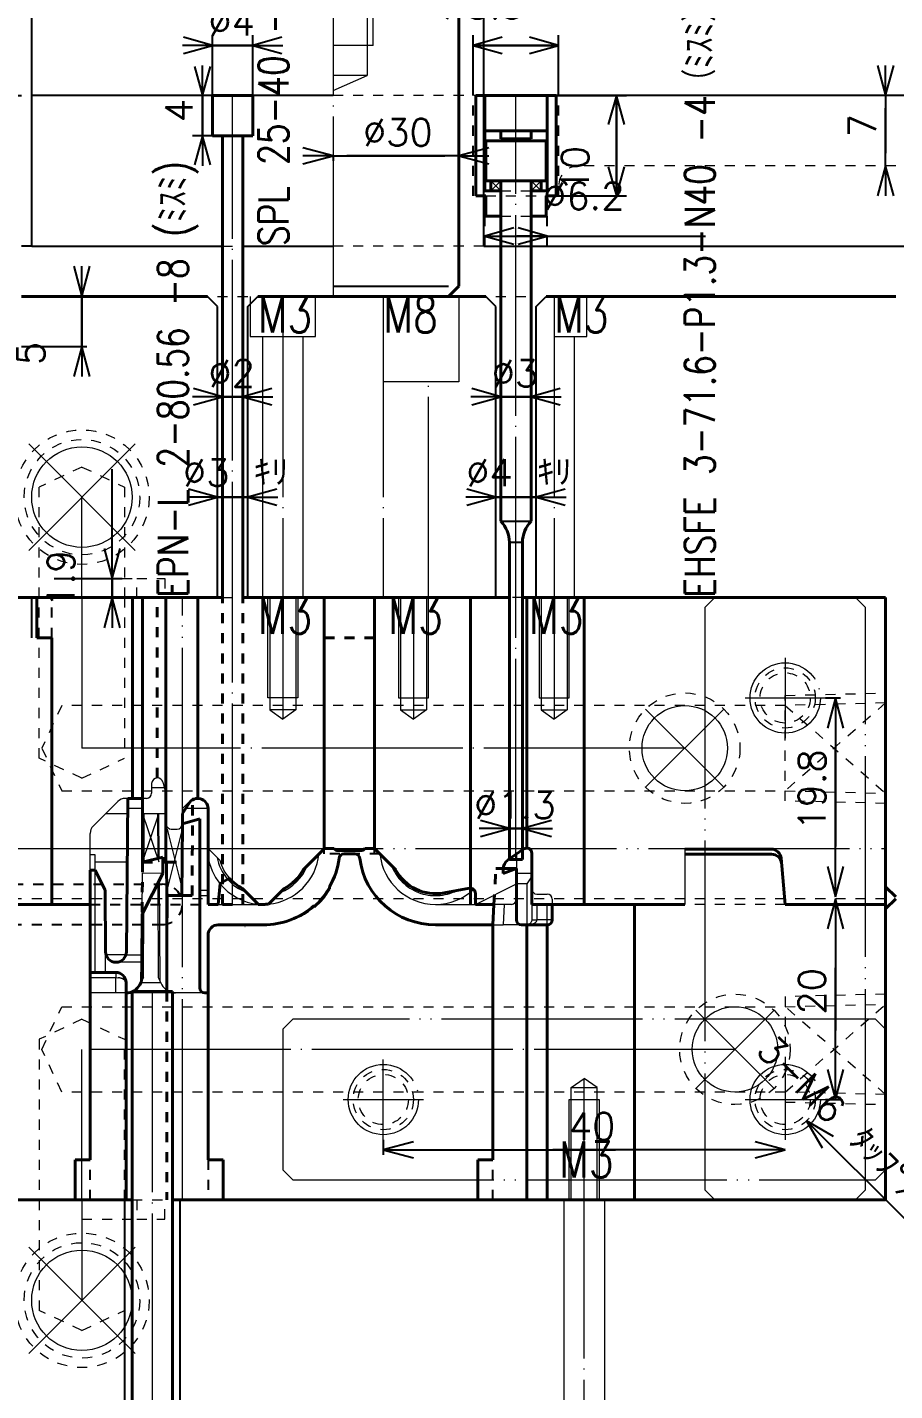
# Model space of a CAD drawing. Extents: x -178 to 604, y -587 to 345.
# Drawn here: x 424.6 to 510.9, y -449 to -313.2 of the extents above; entities that cross this region are included whole.
import ezdxf

# ---------------------------------------------------------------- set-up
doc = ezdxf.new("R2010")
doc.units = 0
doc.header["$MEASUREMENT"] = 0
for name, pattern in [('BORDER', [22, 20, -1, 0, -1]), ('DIVIDE', [23, 20, -1, 0, -1, 0, -1]), ('PHANTOM', [35, 30, -1, 1, -1, 1, -1]), ('STITCH', [2, 1, -1])]:
    doc.linetypes.add(name, pattern=pattern)
for name, color, linetype in [('1', 7, 'Continuous'), ('11', 7, 'Continuous'), ('12', 7, 'Continuous'), ('15', 7, 'Continuous'), ('20', 7, 'Continuous'), ('25', 7, 'Continuous'), ('3', 7, 'Continuous'), ('4', 7, 'Continuous'), ('5', 7, 'Continuous'), ('6', 7, 'Continuous'), ('寸法線', 7, 'Continuous')]:
    doc.layers.add(name, color=color, linetype=linetype)
doc.styles.get("Standard").update_dxf_attribs({"font": 'txt', "bigfont": 'extfont'})
doc.dimstyles.new('VELDIM0', dxfattribs={"dimtxt": 2.69875, "dimasz": 3.000166, "dimexe": 0.5, "dimexo": 0.0625, "dimgap": 0.09, "dimtad": 0, "dimdec": 3, "dimdsep": 46, "dimtxsty": 'Standard', "dimcen": 0.09, "dimdle": 3, "dimadec": 0, "dimazin": 0, "dimtfac": 1, "dimtdec": 4, "dimtofl": 0, "dimtmove": 0, "dimatfit": 3, "dimfxl": 1, "dimtolj": 1, "dimtzin": 0, "dimarcsym": 0})
doc.dimstyles.new('VELDIM2', dxfattribs={"dimtxt": 2.69875, "dimasz": 3.000166, "dimexe": 1.25, "dimexo": 0.0625, "dimgap": 0.09, "dimtad": 0, "dimdec": 3, "dimdsep": 46, "dimtxsty": 'Standard', "dimcen": 0.09, "dimdle": 5, "dimadec": 0, "dimazin": 0, "dimtfac": 1, "dimtdec": 4, "dimtofl": 0, "dimtmove": 0, "dimatfit": 3, "dimfxl": 1, "dimtolj": 1, "dimtzin": 0, "dimarcsym": 0})
doc.dimstyles.new('VELDIM3', dxfattribs={"dimtxt": 2.69875, "dimasz": 3.000166, "dimexe": 1, "dimexo": 0.0625, "dimgap": 0.09, "dimtad": 0, "dimdec": 3, "dimdsep": 46, "dimtxsty": 'Standard', "dimcen": 0.09, "dimdle": 3, "dimadec": 0, "dimazin": 0, "dimtfac": 1, "dimtdec": 4, "dimtofl": 0, "dimtmove": 0, "dimatfit": 3, "dimfxl": 1, "dimtolj": 1, "dimtzin": 0, "dimarcsym": 0})
doc.dimstyles.new('VELDIM5', dxfattribs={"dimtxt": 2.69875, "dimasz": 3, "dimexe": 0.5, "dimexo": 0.0625, "dimgap": 0.09, "dimtad": 0, "dimdec": 3, "dimdsep": 46, "dimtxsty": 'Standard', "dimcen": 0.09, "dimdle": 3, "dimadec": 0, "dimazin": 0, "dimtfac": 1, "dimtdec": 4, "dimtofl": 0, "dimtmove": 0, "dimatfit": 3, "dimfxl": 1, "dimtolj": 1, "dimtzin": 0, "dimarcsym": 0})
doc.dimstyles.new('VELDIM7', dxfattribs={"dimtxt": 2.69875, "dimasz": 2.88827, "dimexe": 1, "dimexo": 0.0625, "dimgap": 0.09, "dimtad": 0, "dimdec": 3, "dimdsep": 46, "dimtxsty": 'Standard', "dimcen": 0.09, "dimdle": 3, "dimadec": 0, "dimazin": 0, "dimtfac": 1, "dimtdec": 4, "dimtofl": 0, "dimtmove": 0, "dimatfit": 3, "dimfxl": 1, "dimtolj": 1, "dimtzin": 0, "dimarcsym": 0})

# ---------------------------------------------------------------- blocks, each defined once
blk = doc.blocks.new('*D89')
at = {"color": 0}
for p, q in [((509.2, -317), (510, -320)), ((510, -320), (510, -317)), ((510, -320), (510.8, -317)), ((510, -320), (510, -320)), ((510, -320), (510, -321.26)), ((510, -320), (510, -325.74)), ((510, -327), (510, -321.26)), ((510, -327), (510, -325.74)), ((510, -327), (509.2, -330)), ((510, -327), (510, -327)), ((510, -327), (510, -330)), ((510.8, -330), (510, -327))]:
    blk.add_line(p, q, dxfattribs=at)
blk.add_text('7', height=2.7, rotation=90, dxfattribs=at).set_placement((509.02, -324.16))
blk = doc.blocks.new('*D91')
at = {"color": 0}
for p, q in [((443, -315), (440, -315)), ((443, -315), (440.11, -314.19)), ((440.11, -315.81), (443, -315)), ((443, -320), (443, -314)), ((447, -315), (443, -315)), ((443, -315), (447, -315)), ((443, -315), (443, -315)), ((447, -320), (447, -314)), ((449.89, -314.19), (447, -315)), ((447, -315), (447, -315)), ((447, -315), (450, -315)), ((447, -315), (449.89, -315.81))]:
    blk.add_line(p, q, dxfattribs=at)
blk.add_text('%%c4', height=2.699, dxfattribs=at).set_placement((442.59, -314.02))
blk = doc.blocks.new('*D92')
at = {"color": 0}
for p, q in [((468.95, -320), (468.95, -314)), ((471.84, -314.19), (468.95, -315)), ((477.45, -315), (468.95, -315)), ((468.95, -315), (477.45, -315)), ((468.95, -315), (468.95, -315)), ((468.95, -315), (471.95, -315)), ((468.95, -315), (471.84, -315.81)), ((477.45, -315), (474.45, -315)), ((477.45, -315), (474.56, -314.19)), ((474.56, -315.81), (477.45, -315)), ((477.45, -320), (477.45, -314)), ((477.45, -315), (477.45, -315))]:
    blk.add_line(p, q, dxfattribs=at)
blk.add_text('%%c8.5', height=2.699, dxfattribs=at).set_placement((465.91, -312.35))
blk = doc.blocks.new('*D97')
at = {"color": 0}
for p, q in [((472.99, -333.19), (470.1, -334)), ((470.1, -334), (470.1, -334)), ((470.1, -334), (492.08, -334)), ((470.1, -334), (474.32, -334)), ((470.1, -334), (473.1, -334)), ((470.1, -334), (472.99, -334.81)), ((476.3, -334), (473.3, -334)), ((476.3, -334), (473.41, -333.19)), ((473.41, -334.81), (476.3, -334)), ((476.3, -334), (474.32, -334)), ((476.3, -334), (476.3, -334)), ((476.3, -334), (492.08, -334))]:
    blk.add_line(p, q, dxfattribs=at)
blk.add_text('%%c6.2', height=2.699, dxfattribs=at).set_placement((475.91, -331.35))
blk = doc.blocks.new('*D99')
at = {"color": 0}
for p, q in [((429.2, -337), (430, -340)), ((430, -340), (430, -337)), ((430, -340), (430.8, -337)), ((430, -340), (430, -340)), ((430, -345), (430, -340)), ((430, -340), (430, -345)), ((430, -340), (430, -340)), ((424, -345), (430.5, -345)), ((430, -345), (429.2, -348)), ((430, -345), (430, -345)), ((430, -345), (430, -348)), ((430.8, -348), (430, -345))]:
    blk.add_line(p, q, dxfattribs=at)
blk.add_text('5', height=2.7, rotation=90, dxfattribs=at).set_placement((426.26, -346.84))
blk = doc.blocks.new('*D104')
at = {"color": 0}
for p, q in [((441.19, -317.11), (442, -320)), ((442, -320), (442, -317)), ((442, -320), (442.81, -317.11)), ((443, -320), (441, -320)), ((442, -320), (442, -320)), ((442, -320), (442, -324)), ((442, -324), (442, -320)), ((443, -324), (441, -324)), ((442, -324), (441.19, -326.89)), ((442, -324), (442, -324)), ((442, -324), (442, -327)), ((442.81, -326.89), (442, -324))]:
    blk.add_line(p, q, dxfattribs=at)
blk.add_text('4', height=2.7, rotation=90, dxfattribs=at).set_placement((441.02, -322.66))
blk = doc.blocks.new('*D105')
at = {"color": 0}
for p, q in [((477.2, -320), (484.2, -320)), ((483.2, -320), (482.39, -322.89)), ((483.2, -320), (483.2, -320)), ((483.2, -320), (483.2, -330)), ((483.2, -330), (483.2, -320)), ((483.2, -320), (483.2, -323)), ((484.01, -322.89), (483.2, -320)), ((482.39, -327.11), (483.2, -330)), ((483.2, -330), (483.2, -327)), ((483.2, -330), (484.01, -327.11)), ((477.2, -330), (484.2, -330)), ((483.2, -330), (483.2, -330))]:
    blk.add_line(p, q, dxfattribs=at)
blk.add_text('10', height=2.699, rotation=90, dxfattribs=at).set_placement((480.44, -329.65))
blk = doc.blocks.new('*D106')
at = {"color": 0}
for p, q in [((455, -326), (452, -325.2)), ((470.5, -325.2), (467.5, -326)), ((455, -326), (452, -326)), ((452, -326.8), (455, -326)), ((455, -326), (455, -326.5)), ((455, -326), (466.12, -326)), ((455, -326), (456.38, -326)), ((467.5, -326), (456.38, -326)), ((467.5, -326), (466.12, -326)), ((467.5, -326), (467.5, -326.5)), ((467.5, -326), (470.5, -326)), ((467.5, -326), (470.5, -326.8))]:
    blk.add_line(p, q, dxfattribs=at)
blk.add_text('%%c30', height=2.699, dxfattribs=at).set_placement((457.97, -325.02))
blk = doc.blocks.new('*D107')
at = {"color": 0}
for p, q in [((444, -350), (441, -350)), ((444, -350), (441.11, -349.19)), ((441.11, -350.81), (444, -350)), ((444, -350), (444, -350)), ((446, -350), (444, -350)), ((444, -350), (446, -350)), ((444, -350), (444, -350)), ((448.89, -349.19), (446, -350)), ((446, -350), (446, -350)), ((446, -350), (446, -350)), ((446, -350), (449, -350)), ((446, -350), (448.89, -350.81))]:
    blk.add_line(p, q, dxfattribs=at)
blk.add_text('%%c2', height=2.699, dxfattribs=at).set_placement((442.59, -349.02))
blk = doc.blocks.new('*D108')
at = {"color": 0}
for p, q in [((443.5, -360), (440.61, -359.19)), ((449.39, -359.19), (446.5, -360)), ((443.5, -360), (440.5, -360)), ((440.61, -360.81), (443.5, -360)), ((443.5, -360), (443.5, -360)), ((446.5, -360), (443.5, -360)), ((443.5, -360), (446.5, -360)), ((443.5, -360), (443.5, -360)), ((446.5, -360), (446.5, -360)), ((446.5, -360), (446.5, -360)), ((446.5, -360), (449.5, -360)), ((446.5, -360), (449.39, -360.81))]:
    blk.add_line(p, q, dxfattribs=at)
blk.add_text('%%c3 ｷﾘ', height=2.699, dxfattribs=at).set_placement((440.05, -358.91))
blk = doc.blocks.new('CLUMP54')
at = {"layer": '11', "color": 1, "lineweight": 40}
for p, q in [((469.2, -330), (469.2, -320)), ((469.2, -320), (470.1, -320)), ((470.1, -329.5), (470.1, -320)), ((476.3, -329.5), (476.3, -320)), ((476.3, -320), (477.2, -320)), ((477.2, -330), (477.2, -320)), ((470.1, -329.5), (470.7, -329.5)), ((475.7, -329.5), (476.3, -329.5)), ((469.2, -330), (470.2, -330)), ((470.2, -332), (470.2, -330)), ((476.2, -332), (476.2, -330)), ((476.2, -330), (477.2, -330)), ((470.2, -332), (471.7, -332)), ((474.7, -332), (476.2, -332))]:
    blk.add_line(p, q, dxfattribs=at)
at = {"layer": '11', "lineweight": 40}
for p, q in [((470.1, -320), (476.3, -320)), ((470.1, -323.5), (476.3, -323.5)), ((471.7, -324.3), (471.7, -323.5)), ((471.7, -324.3), (474.7, -324.3)), ((474.7, -324.3), (474.7, -323.5)), ((470.7, -328.5), (471.7, -328.5)), ((470.7, -329.5), (470.7, -328.5)), ((474.7, -328.5), (475.7, -328.5)), ((475.7, -329.5), (475.7, -328.5)), ((470.7, -329.5), (471.7, -329.5)), ((474.7, -329.5), (475.7, -329.5))]:
    blk.add_line(p, q, dxfattribs=at)
at = {"layer": '11', "lineweight": 5}
for p, q in [((470.7, -328.5), (471.7, -329.5)), ((471.7, -328.5), (470.7, -329.5)), ((474.7, -328.5), (475.7, -329.5)), ((475.7, -328.5), (474.7, -329.5))]:
    blk.add_line(p, q, dxfattribs=at)
at = {"layer": '11', "color": 1, "linetype": 'STITCH', "lineweight": 13}
for p, q in [((471.7, -329.5), (474.7, -329.5)), ((470.2, -330), (476.2, -330)), ((471.7, -332), (474.7, -332))]:
    blk.add_line(p, q, dxfattribs=at)
blk = doc.blocks.new('*D113')
at = {"color": 0}
for p, q in [((504, -380), (505.5, -380)), ((505, -380), (504.2, -383)), ((505, -380), (505, -385)), ((505, -380), (505, -394.8)), ((505, -380), (505, -383)), ((505.8, -383), (505, -380)), ((505, -399.8), (505, -385)), ((505, -399.8), (505, -394.8)), ((504.2, -396.8), (505, -399.8)), ((505, -399.8), (505, -396.8)), ((505, -399.8), (505.8, -396.8)), ((505, -399.8), (505, -399.8))]:
    blk.add_line(p, q, dxfattribs=at)
blk.add_text('19.8', height=2.699, rotation=90, dxfattribs=at).set_placement((504.02, -393.21))
blk = doc.blocks.new('*D114')
at = {"color": 0}
for p, q in [((505, -400), (504.2, -403)), ((505, -400), (505, -400)), ((505, -400), (505, -406.88)), ((505, -400), (505, -413.12)), ((505, -400), (505, -403)), ((505.8, -403), (505, -400)), ((505, -420), (505, -406.88)), ((505, -420), (505, -413.12)), ((504.2, -417), (505, -420)), ((505, -420), (505, -417)), ((505, -420), (505.8, -417)), ((504, -420), (505.5, -420))]:
    blk.add_line(p, q, dxfattribs=at)
blk.add_text('20', height=2.699, rotation=90, dxfattribs=at).set_placement((504.02, -411.53))
blk = doc.blocks.new('*D117')
at = {"color": 0}
for p, q in [((471.2, -360), (468.31, -359.19)), ((478.09, -359.19), (475.2, -360)), ((471.2, -360), (468.2, -360)), ((468.31, -360.81), (471.2, -360)), ((471.2, -360), (471.2, -360)), ((475.2, -360), (471.2, -360)), ((471.2, -360), (475.2, -360)), ((471.2, -360), (471.2, -360)), ((475.2, -360), (475.2, -360)), ((475.2, -360), (475.2, -360)), ((475.2, -360), (478.2, -360)), ((475.2, -360), (478.09, -360.81))]:
    blk.add_line(p, q, dxfattribs=at)
blk.add_text('%%c4 ｷﾘ', height=2.699, dxfattribs=at).set_placement((468.25, -358.91))
blk = doc.blocks.new('*D118')
at = {"color": 0}
for p, q in [((471.7, -350), (468.7, -350)), ((471.7, -350), (468.81, -349.19)), ((468.81, -350.81), (471.7, -350)), ((471.7, -350), (471.7, -350)), ((474.7, -350), (471.7, -350)), ((471.7, -350), (474.7, -350)), ((471.7, -350), (471.7, -350)), ((477.59, -349.19), (474.7, -350)), ((474.7, -350), (474.7, -350)), ((474.7, -350), (474.7, -350)), ((474.7, -350), (477.7, -350)), ((474.7, -350), (477.59, -350.81))]:
    blk.add_line(p, q, dxfattribs=at)
blk.add_text('%%c3', height=2.699, dxfattribs=at).set_placement((470.79, -349.02))
blk = doc.blocks.new('*D120')
at = {"color": 0}
for p, q in [((472.55, -393), (469.66, -392.19)), ((476.74, -392.19), (473.85, -393)), ((472.55, -393), (469.55, -393)), ((469.66, -393.81), (472.55, -393)), ((472.55, -393), (472.55, -393)), ((473.85, -393), (472.55, -393)), ((472.55, -393), (473.85, -393)), ((472.55, -393), (472.55, -393)), ((473.85, -393), (473.85, -393)), ((473.85, -393), (473.85, -393)), ((473.85, -393), (476.85, -393)), ((473.85, -393), (476.74, -393.81))]:
    blk.add_line(p, q, dxfattribs=at)
blk.add_text('%%c1.3', height=2.699, dxfattribs=at).set_placement((469.04, -392.02))
blk = doc.blocks.new('*D121')
at = {"color": 0}
for p, q in [((460, -424), (460, -425.5)), ((463, -424.2), (460, -425)), ((460, -425), (483.12, -425)), ((460, -425), (476.88, -425)), ((460, -425), (463, -425)), ((460, -425), (463, -425.8)), ((500, -425), (476.88, -425)), ((500, -425), (483.12, -425)), ((500, -425), (497, -424.2)), ((500, -425), (497, -425)), ((497, -425.8), (500, -425)), ((500, -425), (500, -425))]:
    blk.add_line(p, q, dxfattribs=at)
blk.add_text('40', height=2.699, dxfattribs=at).set_placement((478.47, -424.02))
blk = doc.blocks.new('CLUMP57')
at = {"layer": '6', "lineweight": 40}
for p, q in [((434.43, -405.29), (434.56, -390)), ((436.03, -390), (434.56, -390)), ((436.03, -390), (436.03, -396.34)), ((440.02, -391.5), (440.67, -390.48)), ((442.55, -400.56), (442.55, -391.02)), ((440.01, -392.55), (440.02, -391.5)), ((440.01, -392.55), (441.73, -392.04)), ((441.73, -392.04), (441.73, -408.87)), ((454.13, -395), (452.02, -397.11)), ((454.13, -395), (455.1, -395)), ((458.16, -395), (459.12, -395)), ((459.12, -395), (461.23, -397.11)), ((472.36, -396.17), (473.98, -395.04)), ((438.06, -395.85), (436.03, -396.34)), ((438.06, -395.85), (438.06, -397.48)), ((457.75, -395.2), (455.5, -395.2)), ((456.1, -395.54), (457.15, -395.54)), ((474.78, -400.56), (474.78, -395.46)), ((430.82, -407.34), (430.82, -397.14)), ((431.33, -397.14), (430.82, -397.14)), ((432.32, -399.13), (431.33, -397.14)), ((435.99, -401.54), (438.06, -397.48)), ((473.25, -396.99), (471.93, -397.5)), ((471.93, -397.5), (471.93, -397.01)), ((473.25, -402.09), (473.25, -396.99)), ((432.35, -405.29), (432.32, -399.13)), ((443.57, -400.56), (443.75, -398.48)), ((443.75, -398.48), (444.68, -397.95)), ((447.55, -400.54), (445.99, -398.98)), ((450.13, -398.98), (448.57, -400.53)), ((454.64, -398.8), (454.64, -399)), ((468.57, -398.96), (466.05, -399.41)), ((443.57, -400.56), (442.55, -400.56)), ((447.55, -400.54), (447.55, -400.56)), ((448.06, -400.56), (447.55, -400.56)), ((469.17, -399.47), (469.17, -400.56)), ((471.01, -400.56), (469.17, -400.56)), ((470.91, -402.6), (471.01, -400.56)), ((476.82, -400.56), (474.78, -400.56)), ((476.82, -402.09), (476.82, -400.56)), ((435.99, -401.54), (435.95, -406.32)), ((453.11, -400.68), (453.11, -400.81)), ((443.57, -402.6), (446.2, -402.6)), ((446.2, -402.7), (446.2, -402.6)), ((446.2, -402.7), (446.25, -402.7)), ((446.25, -402.6), (446.25, -402.7)), ((446.25, -402.6), (448.06, -402.6)), ((465.19, -402.6), (470.91, -402.6)), ((473.76, -402.6), (476.31, -402.6)), ((442.55, -409.38), (442.55, -403.62)), ((433.37, -407.34), (430.82, -407.34)), ((435.95, -406.32), (435.93, -408.24)), ((434.39, -409.38), (434.39, -408.36)), ((435.76, -408.56), (435.93, -408.24)), ((434.39, -409.38), (434.4, -409.38)), ((442.24, -409.38), (442.55, -409.38))]:
    blk.add_line(p, q, dxfattribs=at)
for centre, radius, start, end in [((441.53, -391.02), 1.02, 0, 147.6665), ((455.5, -394.69), 0.51, 216.8699, 270), ((457.75, -394.69), 0.51, 270, 323.1301), ((474.27, -395.46), 0.51, 0, 124.9987), ((448.06, -395), 7.6, 329.9776, 352.5558), ((456.1, -396.05), 0.51, 90, 172.5558), ((457.15, -396.05), 0.51, 7.4442, 90), ((465.19, -395), 7.6, 187.4442, 270), ((472.95, -397.01), 1.02, 124.9976, 180), ((448.06, -395), 4.49, 297.4462, 332.0263), ((465.19, -395), 4.49, 207.9796, 280.9585), ((448.06, -395), 4.49, 221.109, 242.5529), ((448.06, -395), 7.7, 310.9717, 328.6894), ((468.66, -399.47), 0.51, 0, 99.9023), ((448.06, -395), 5.56, 270, 275.3332), ((448.06, -395), 7.6, 270, 311.6431), ((443.57, -403.62), 1.02, 90, 180), ((473.76, -402.09), 0.51, 180, 270), ((476.31, -402.09), 0.51, 270, 0), ((433.39, -405.28), 1.04, 180.2, 270), ((433.39, -405.28), 1.04, 269.9671, 359.5), ((433.37, -408.36), 1.02, 0, 90), ((434.4, -407.85), 1.53, 270, 332.2496), ((442.24, -408.87), 0.51, 180, 270)]:
    blk.add_arc(centre, radius, start, end, dxfattribs=at)
blk = doc.blocks.new('CLUMP247')
at = {"layer": '11', "color": 5, "linetype": 'PHANTOM', "lineweight": 5}
for p, q in [((460, -424), (460, -416)), ((456, -420), (464, -420))]:
    blk.add_line(p, q, dxfattribs=at)
at = {"layer": '11', "linetype": 'STITCH', "lineweight": 13}
blk.add_circle((460, -420), 3, dxfattribs=at)
at = {"layer": '11', "color": 5, "linetype": 'STITCH', "lineweight": 5}
blk.add_circle((460, -420), 2.5, dxfattribs=at)
blk = doc.blocks.new('CLUMP248')
at = {"layer": '11', "color": 5, "linetype": 'DIVIDE', "lineweight": 5}
blk.add_line((458.375, -300), (458.375, -318), dxfattribs=at)
at = {"layer": '11', "linetype": 'DIVIDE', "lineweight": 5}
for p, q in [((459, -315), (459, -300)), ((459, -315), (455, -315)), ((455, -319.5), (458.375, -318)), ((458.375, -318), (455, -318))]:
    blk.add_line(p, q, dxfattribs=at)
blk = doc.blocks.new('CLUMP249')
at = {"layer": '11', "lineweight": 5}
for p, q in [((478.7, -418.8), (480, -417.89)), ((481.3, -418.8), (480, -417.89)), ((478.7, -418.8), (481.3, -418.8)), ((478.5, -420), (481.5, -420)), ((478.5, -430), (478.5, -420)), ((481.5, -420), (481.5, -430))]:
    blk.add_line(p, q, dxfattribs=at)
at = {"layer": '11', "color": 5, "linetype": 'BORDER', "lineweight": 5}
blk.add_line((480, -430), (480, -417.89), dxfattribs=at)
at = {"layer": '11', "color": 5, "lineweight": 5}
for p, q in [((478.7, -430), (478.7, -418.8)), ((481.3, -430), (481.3, -418.8))]:
    blk.add_line(p, q, dxfattribs=at)
blk = doc.blocks.new('CLUMP252')
at = {"layer": '12', "color": 5, "linetype": 'BORDER', "lineweight": 5}
for p, q in [((424.7, -445.3), (435.3, -434.7)), ((424.7, -434.7), (435.3, -445.3))]:
    blk.add_line(p, q, dxfattribs=at)
at = {"layer": '12', "linetype": 'STITCH', "lineweight": 13}
for radius in [6.7, 5.75]:
    blk.add_circle((430, -440), radius, dxfattribs=at)
blk = doc.blocks.new('CLUMP253')
at = {"layer": '12', "linetype": 'STITCH', "lineweight": 13}
for p, q in [((435.45, -430), (435.45, -431.9)), ((438.25, -431.9), (438.25, -430)), ((430, -431.9), (435.45, -431.9)), ((435.45, -431.9), (438.25, -431.9))]:
    blk.add_line(p, q, dxfattribs=at)
blk = doc.blocks.new('CLUMP305')
at = {"layer": '12', "color": 5, "linetype": 'BORDER', "lineweight": 5}
for p, q in [((491.11, -411.11), (498.89, -418.89)), ((491.11, -418.89), (498.89, -411.11))]:
    blk.add_line(p, q, dxfattribs=at)
at = {"layer": '12', "linetype": 'STITCH', "lineweight": 13}
blk.add_circle((495, -415), 5.5, dxfattribs=at)
at = {"layer": '12', "lineweight": 13}
blk.add_circle((495, -415), 4.25, dxfattribs=at)
blk = doc.blocks.new('CLUMP306')
at = {"layer": '11', "color": 5, "linetype": 'PHANTOM', "lineweight": 5}
for p, q in [((500, -376), (500, -384)), ((496, -380), (504, -380))]:
    blk.add_line(p, q, dxfattribs=at)
at = {"layer": '11', "linetype": 'STITCH', "lineweight": 13}
blk.add_circle((500, -380), 3, dxfattribs=at)
at = {"layer": '11', "color": 5, "linetype": 'STITCH', "lineweight": 5}
blk.add_circle((500, -380), 2.5, dxfattribs=at)
blk = doc.blocks.new('CLUMP308')
at = {"layer": '12', "color": 5, "linetype": 'BORDER', "lineweight": 5}
for p, q in [((486.11, -381.11), (493.89, -388.89)), ((486.11, -388.89), (493.89, -381.11))]:
    blk.add_line(p, q, dxfattribs=at)
at = {"layer": '12', "linetype": 'STITCH', "lineweight": 13}
blk.add_circle((490, -385), 5.5, dxfattribs=at)
at = {"layer": '12', "lineweight": 13}
blk.add_circle((490, -385), 4.25, dxfattribs=at)
blk = doc.blocks.new('CLUMP310')
at = {"layer": '12', "linetype": 'STITCH', "lineweight": 13}
for p, q in [((500, -379.75), (510, -379.5)), ((500, -390.25), (500, -379.75)), ((510, -379.5), (510, -380.5)), ((510, -380.5), (500, -389.25)), ((510, -380.5), (500, -380.75)), ((500, -380.75), (510, -389.5)), ((500, -389.25), (510, -389.5)), ((510, -389.5), (510, -390.5)), ((510, -390.5), (500, -390.25))]:
    blk.add_line(p, q, dxfattribs=at)
blk = doc.blocks.new('CLUMP309')
at = {"layer": '12', "linetype": 'STITCH', "lineweight": 13}
blk.add_blockref('CLUMP310', (0, 0), dxfattribs=at)
blk = doc.blocks.new('*D577')
at = {"color": 0}
for p, q in [((502.12, -422.12), (511.89, -431.86)), ((504.82, -423.67), (502.12, -422.12)), ((502.12, -422.12), (503.68, -424.81))]:
    blk.add_line(p, q, dxfattribs=at)
blk.add_text('3-M6 ﾀｯﾌ%%dx15', height=2.6987, rotation=315.0742, dxfattribs=at).set_placement((497, -415.25))
blk = doc.blocks.new('CLUMP312')
at = {"layer": '12', "linetype": 'STITCH', "lineweight": 13}
for p, q in [((510, -409.5), (500, -409.75)), ((500, -409.75), (500, -420.25)), ((510, -410.5), (510, -409.5)), ((500, -419.25), (510, -410.5)), ((500, -410.75), (510, -410.5)), ((510, -419.5), (500, -410.75)), ((510, -419.5), (500, -419.25)), ((510, -420.5), (510, -419.5)), ((500, -420.25), (510, -420.5))]:
    blk.add_line(p, q, dxfattribs=at)
blk = doc.blocks.new('CLUMP311')
at = {"layer": '12', "linetype": 'STITCH', "lineweight": 13}
blk.add_blockref('CLUMP312', (0, 0), dxfattribs=at)
blk = doc.blocks.new('CLUMP313')
at = {"layer": '11', "color": 5, "linetype": 'PHANTOM', "lineweight": 5}
for p, q in [((500, -416), (500, -424)), ((496, -420), (504, -420))]:
    blk.add_line(p, q, dxfattribs=at)
at = {"layer": '11', "linetype": 'STITCH', "lineweight": 13}
blk.add_circle((500, -420), 3, dxfattribs=at)
at = {"layer": '11', "color": 5, "linetype": 'STITCH', "lineweight": 5}
blk.add_circle((500, -420), 2.5, dxfattribs=at)
blk = doc.blocks.new('CLUMP355')
at = {"layer": '11', "lineweight": 5}
for p, q in [((478, -486), (478, -430)), ((482, -430), (482, -486)), ((476.75, -486), (476.75, -490)), ((483.25, -486), (476.75, -486)), ((483.25, -490), (483.25, -486))]:
    blk.add_line(p, q, dxfattribs=at)
at = {"layer": '11', "color": 5, "linetype": 'BORDER', "lineweight": 5}
blk.add_line((480, -490), (480, -430), dxfattribs=at)
blk = doc.blocks.new('CLUMP382')
at = {"layer": '11', "lineweight": 5}
for p, q in [((448.5, -380), (448.5, -370)), ((451.5, -370), (451.5, -380)), ((451.5, -380), (448.5, -380)), ((448.7, -381.2), (450, -382.11)), ((451.3, -381.2), (448.7, -381.2)), ((451.3, -381.2), (450, -382.11))]:
    blk.add_line(p, q, dxfattribs=at)
at = {"layer": '11', "color": 5, "lineweight": 5}
for p, q in [((448.7, -370), (448.7, -381.2)), ((451.3, -370), (451.3, -381.2))]:
    blk.add_line(p, q, dxfattribs=at)
at = {"layer": '11', "color": 5, "linetype": 'BORDER', "lineweight": 5}
blk.add_line((450, -370), (450, -382.11), dxfattribs=at)
blk = doc.blocks.new('CLUMP383')
at = {"layer": '12', "color": 5, "linetype": 'BORDER', "lineweight": 5}
for p, q in [((424.7, -365.3), (435.3, -354.7)), ((424.7, -354.7), (435.3, -365.3))]:
    blk.add_line(p, q, dxfattribs=at)
at = {"layer": '12', "linetype": 'STITCH', "lineweight": 13}
for radius in [6.7, 5.75]:
    blk.add_circle((430, -360), radius, dxfattribs=at)
blk = doc.blocks.new('CLUMP388')
at = {"layer": '11', "lineweight": 5}
for p, q in [((475.5, -370), (475.5, -380)), ((478.5, -380), (478.5, -370)), ((475.5, -380), (478.5, -380)), ((475.7, -381.2), (477, -382.11)), ((475.7, -381.2), (478.3, -381.2)), ((478.3, -381.2), (477, -382.11))]:
    blk.add_line(p, q, dxfattribs=at)
at = {"layer": '11', "color": 5, "lineweight": 5}
for p, q in [((475.7, -370), (475.7, -381.2)), ((478.3, -370), (478.3, -381.2))]:
    blk.add_line(p, q, dxfattribs=at)
at = {"layer": '11', "color": 5, "linetype": 'BORDER', "lineweight": 5}
blk.add_line((477, -370), (477, -382.11), dxfattribs=at)
blk = doc.blocks.new('CLUMP389')
at = {"layer": '11', "lineweight": 5}
for p, q in [((461.5, -370), (461.5, -380)), ((464.5, -380), (464.5, -370)), ((461.5, -380), (464.5, -380)), ((461.7, -381.2), (463, -382.11)), ((461.7, -381.2), (464.3, -381.2)), ((464.3, -381.2), (463, -382.11))]:
    blk.add_line(p, q, dxfattribs=at)
at = {"layer": '11', "color": 5, "lineweight": 5}
for p, q in [((461.7, -370), (461.7, -381.2)), ((464.3, -370), (464.3, -381.2))]:
    blk.add_line(p, q, dxfattribs=at)
at = {"layer": '11', "color": 5, "linetype": 'BORDER', "lineweight": 5}
blk.add_line((463, -370), (463, -382.11), dxfattribs=at)
blk = doc.blocks.new('CLUMP390')
at = {"layer": '12', "linetype": 'STITCH', "lineweight": 13}
for p, q in [((430, -368.1), (435.45, -368.1)), ((435.45, -370), (435.45, -368.1)), ((435.45, -368.1), (438.25, -368.1)), ((438.25, -368.1), (438.25, -370))]:
    blk.add_line(p, q, dxfattribs=at)
blk = doc.blocks.new('*D724')
at = {"color": 0}
for p, q in [((433, -370), (433, -357.2)), ((433, -368.1), (433, -357.2)), ((432.2, -365.1), (433, -368.1)), ((433, -368.1), (433, -365.1)), ((433, -368.1), (433.8, -365.1)), ((427.25, -368.1), (434, -368.1)), ((433, -368.1), (433, -372.6)), ((433, -370), (432.2, -373)), ((433, -370), (433, -370)), ((433, -370), (433, -372.6)), ((433, -370), (433, -373)), ((433.8, -373), (433, -370))]:
    blk.add_line(p, q, dxfattribs=at)
blk.add_text('1.9', height=2.699, rotation=90, dxfattribs=at).set_placement((429.26, -371.02))
blk = doc.blocks.new('CLUMP391')
at = {"layer": '11', "lineweight": 5}
for p, q in [((446.75, -340), (446.75, -344)), ((453.25, -344), (453.25, -340)), ((446.75, -344), (453.25, -344)), ((448, -370), (448, -344)), ((452, -344), (452, -370))]:
    blk.add_line(p, q, dxfattribs=at)
at = {"layer": '11', "color": 5, "linetype": 'BORDER', "lineweight": 5}
blk.add_line((450, -340), (450, -370), dxfattribs=at)
blk = doc.blocks.new('CLUMP392')
at = {"layer": '11', "color": 5, "linetype": 'BORDER', "lineweight": 5}
blk.add_line((460, -340), (460, -370), dxfattribs=at)
at = {"layer": '11', "linetype": 'DIVIDE', "lineweight": 5}
for p, q in [((467.5, -340), (467.5, -348.5)), ((467.5, -348.5), (460, -348.5)), ((464.5, -370), (464.5, -348.5))]:
    blk.add_line(p, q, dxfattribs=at)
blk = doc.blocks.new('CLUMP396')
at = {"layer": '11', "color": 1, "linetype": 'DIVIDE', "lineweight": 5}
for p, q in [((492, -371), (493, -370)), ((507, -370), (493, -370)), ((507, -370), (508, -371)), ((492, -371), (492, -429)), ((508, -429), (508, -371)), ((493, -430), (492, -429)), ((508, -429), (507, -430)), ((493, -430), (507, -430))]:
    blk.add_line(p, q, dxfattribs=at)
for centre in [(500, -380), (500, -420)]:
    blk.add_circle(centre, 3.5, dxfattribs=at)
blk = doc.blocks.new('CLUMP397')
at = {"layer": '11', "color": 1, "linetype": 'DIVIDE', "lineweight": 5}
for p, q in [((450, -413), (451, -412)), ((509, -412), (451, -412)), ((509, -412), (510, -413)), ((450, -413), (450, -427)), ((510, -427), (510, -413)), ((451, -428), (450, -427)), ((510, -427), (509, -428)), ((451, -428), (509, -428))]:
    blk.add_line(p, q, dxfattribs=at)
for centre in [(460, -420), (500, -420)]:
    blk.add_circle(centre, 3.5, dxfattribs=at)
blk = doc.blocks.new('CLUMP395')
at = {"layer": '11', "color": 1, "linetype": 'DIVIDE', "lineweight": 5}
for name in ['CLUMP396', 'CLUMP397']:
    blk.add_blockref(name, (0, 0), dxfattribs=at)
blk = doc.blocks.new('CLUMP516')
at = {"layer": '4', "color": 4, "linetype": 'DIVIDE', "lineweight": 5}
for p, q in [((436.03, -391.02), (434.55, -391.02)), ((431.33, -395.62), (430.82, -395.62)), ((431.33, -407.34), (431.33, -397.14)), ((441.73, -399.15), (442.55, -399.15)), ((474.27, -398.52), (473.25, -398.52)), ((474.27, -398.52), (474.27, -402.6)), ((472.03, -400.56), (471.92, -402.6)), ((475.29, -400.56), (475.29, -402.09)), ((476.31, -402.6), (476.31, -400.56)), ((452.34, -401.4), (452.34, -401.28)), ((474.78, -402.09), (474.75, -402.28)), ((474.78, -402.09), (475.29, -402.09)), ((476.82, -402.09), (475.29, -402.09)), ((434.38, -405.57), (432.39, -405.57)), ((434.39, -405.57), (435.95, -405.57)), ((433.37, -407.34), (433.37, -407.85)), ((430.82, -407.85), (433.37, -407.85)), ((433.37, -407.85), (433.58, -407.86)), ((433.37, -409.38), (433.37, -407.85)), ((433.58, -407.86), (433.62, -407.87)), ((434.37, -408.25), (434.38, -408.28)), ((434.38, -408.28), (434.39, -408.34)), ((434.39, -408.34), (434.39, -408.36))]:
    blk.add_line(p, q, dxfattribs=at)
for centre, radius, start, end in [((465.19, -395), 4.69, 201.3068, 296.6682), ((474.26, -400.45), 2.15, 270.2294, 278.0041), ((474.35, -401.04), 1.55, 278.0041, 288.746), ((474.45, -401.34), 1.24, 288.746, 304.5228), ((474.96, -402.09), 0.329, 304.5228, 359.6789), ((433.38, -409.75), 1.9, 72.8843, 82.7186), ((433.67, -408.8), 0.902, 52.375, 72.8843), ((433.86, -408.55), 0.593, 41.6847, 52.375), ((434.04, -408.4), 0.354, 23.8598, 41.6847)]:
    blk.add_arc(centre, radius, start, end, dxfattribs=at)

msp = doc.modelspace()

# ---------------------------------------------------------------- linework, layer by layer
at = {"layer": '1', "color": 1, "linetype": 'DIVIDE', "lineweight": 13}
for p, q in [((440, -395), (440, -370)), ((400, -395), (440, -395)), ((440, -430), (440, -395)), ((440, -395), (510, -395))]:
    msp.add_line(p, q, dxfattribs=at)
at = {"layer": '11', "color": 5, "linetype": 'BORDER', "lineweight": 5}
for p, q in [((455, -300), (455, -340)), ((477, -340), (477, -370))]:
    msp.add_line(p, q, dxfattribs=at)
at = {"layer": '11', "lineweight": 40}
for p, q in [((467.5, -339), (467.5, -301)), ((466.5, -340), (467.5, -339))]:
    msp.add_line(p, q, dxfattribs=at)
at = {"layer": '11', "lineweight": 25}
msp.add_line((455, -339), (466.5, -339), dxfattribs=at)
at = {"layer": '11', "lineweight": 5}
for p, q in [((480.25, -344), (480.25, -340)), ((477, -344), (480.25, -344)), ((479, -344), (479, -370))]:
    msp.add_line(p, q, dxfattribs=at)
at = {"layer": '12', "linetype": 'STITCH', "lineweight": 13}
for p, q in [((430, -357), (425.75, -359)), ((430, -357), (434.25, -359)), ((425.75, -370), (425.75, -359)), ((434.25, -359), (434.25, -370)), ((425.75, -386), (425.75, -370)), ((434.25, -370), (434.25, -386)), ((428, -380.75), (426, -385)), ((500, -380.75), (428, -380.75)), ((426, -385), (428, -389.25)), ((430, -388), (425.75, -386)), ((430, -388), (434.25, -386)), ((428, -389.25), (500, -389.25)), ((426, -415), (428, -410.75)), ((428, -410.75), (500, -410.75)), ((430, -412), (425.75, -414)), ((430, -412), (434.25, -414)), ((425.75, -414), (425.75, -430)), ((434.25, -430), (434.25, -414)), ((428, -419.25), (426, -415)), ((500, -419.25), (428, -419.25)), ((425.75, -430), (425.75, -441)), ((434.25, -441), (434.25, -430)), ((430, -443), (425.75, -441)), ((430, -443), (434.25, -441))]:
    msp.add_line(p, q, dxfattribs=at)
at = {"layer": '12', "color": 5, "linetype": 'BORDER', "lineweight": 5}
for p, q in [((430, -370), (430, -360)), ((430, -370), (430, -385)), ((490, -385), (430, -385)), ((430, -430), (430, -415)), ((495, -415), (430, -415)), ((430, -430), (430, -440))]:
    msp.add_line(p, q, dxfattribs=at)
at = {"layer": '12', "lineweight": 13}
for centre in [(430, -360), (430, -440)]:
    msp.add_circle(centre, 5, dxfattribs=at)
at = {"layer": '15', "lineweight": 40}
for p, q in [((443, -320), (447, -320)), ((443, -324), (443, -320)), ((447, -324), (447, -320)), ((443, -324), (445, -324)), ((444, -370), (444, -324)), ((445, -324), (447, -324)), ((446, -370), (446, -324))]:
    msp.add_line(p, q, dxfattribs=at)
at = {"layer": '15', "color": 5, "linetype": 'BORDER', "lineweight": 5}
for p, q in [((445, -400.559), (445, -320)), ((473.2, -324.5), (473.2, -320)), ((473.2, -396.1), (473.2, -324.5)), ((437, -409.2398), (437, -530))]:
    msp.add_line(p, q, dxfattribs=at)
at = {"layer": '15', "linetype": 'STITCH', "lineweight": 25}
for p, q in [((468.95, -330), (468.95, -320)), ((477.45, -330), (477.45, -320)), ((470.1, -335), (470.1, -330)), ((476.3, -335), (476.3, -330))]:
    msp.add_line(p, q, dxfattribs=at)
at = {"layer": '15', "color": 5, "lineweight": 40}
for p, q in [((470.2, -324.5), (476.2, -324.5)), ((470.2, -324.5), (470.2, -328.5)), ((476.2, -324.5), (476.2, -328.5)), ((470.2, -328.5), (470.7, -328.5)), ((471.7, -362.4078), (471.7, -328.5)), ((471.7, -328.5), (474.7, -328.5)), ((474.7, -362.4078), (474.7, -328.5)), ((475.7, -328.5), (476.2, -328.5)), ((472.55, -396.1), (472.55, -364.5)), ((473.85, -396.1), (473.85, -364.5)), ((473.85, -396.1), (472.55, -396.1)), ((439.005, -409.2398), (435.005, -409.2398)), ((435.005, -409.2398), (435.005, -480)), ((439.005, -409.2398), (439.005, -480))]:
    msp.add_line(p, q, dxfattribs=at)
at = {"layer": '15', "linetype": 'STITCH', "lineweight": 13}
msp.add_line((541, -327), (479.45, -327), dxfattribs=at)
at = {"layer": '15', "color": 5, "lineweight": 25}
for p, q in [((471.7, -362.4078), (474.7, -362.4078)), ((472.55, -364.5), (473.85, -364.5))]:
    msp.add_line(p, q, dxfattribs=at)
at = {"layer": '15', "linetype": 'STITCH', "lineweight": 40}
for p, q in [((444, -400.559), (444, -370)), ((446, -400.559), (446, -370)), ((444, -400.559), (446, -400.559))]:
    msp.add_line(p, q, dxfattribs=at)
at = {"layer": '15', "linetype": 'STITCH', "lineweight": 13}
msp.add_arc((479.45, -329), 2, 90, 180, dxfattribs=at)
at = {"layer": '15', "color": 5, "lineweight": 40}
for centre, start, end in [((469.55, -364.5), 0.000004, 44.220044), ((476.85, -364.5), 135.779956, 179.999994)]:
    msp.add_arc(centre, 3, start, end, dxfattribs=at)
at = {"layer": '20', "lineweight": 25}
for p, q in [((425, -320), (425, -300)), ((470, -320), (470, -300)), ((425, -335), (425, -320)), ((455, -320), (425, -320)), ((470, -335), (470, -320)), ((573, -320), (470, -320)), ((425, -335), (444, -335)), ((446, -335), (455, -335)), ((470, -335), (524, -335)), ((443.5, -341), (442.5, -340)), ((446.5, -341), (447.5, -340)), ((471.2, -341), (470.2, -340)), ((475.2, -341), (476.2, -340)), ((443.5, -370), (443.5, -341)), ((446.5, -370), (446.5, -341)), ((471.2, -370), (471.2, -341)), ((475.2, -370), (475.2, -341))]:
    msp.add_line(p, q, dxfattribs=at)
at = {"layer": '20', "linetype": 'STITCH', "lineweight": 25}
for p, q in [((371, -320), (425, -320)), ((425, -335), (371, -335))]:
    msp.add_line(p, q, dxfattribs=at)
at = {"layer": '20', "linetype": 'STITCH', "lineweight": 13}
for p, q in [((470, -320), (455, -320)), ((470, -320), (455, -320)), ((444, -335), (446, -335)), ((470, -335), (455, -335)), ((443.5, -340), (446.5, -340)), ((471.2, -340), (475.2, -340)), ((473.85, -370), (472.55, -370))]:
    msp.add_line(p, q, dxfattribs=at)
at = {"layer": '20', "lineweight": 40}
for p, q in [((424, -340), (442.5, -340)), ((447.5, -340), (470.2, -340)), ((476.2, -340), (511, -340)), ((511, -399.8), (510, -398.8))]:
    msp.add_line(p, q, dxfattribs=at)
at = {"layer": '25', "linetype": 'STITCH', "lineweight": 13}
msp.add_line((510, -400), (400, -400), dxfattribs=at)
at = {"layer": '25', "lineweight": 40}
msp.add_line((511, -400), (510, -401), dxfattribs=at)
at = {"layer": '25', "lineweight": 25}
for p, q in [((434.2465, -430), (434.2465, -489)), ((439.7465, -430), (439.7465, -489))]:
    msp.add_line(p, q, dxfattribs=at)
at = {"layer": '3', "lineweight": 13}
for p, q in [((436.94, -388.529), (436.94, -389.492)), ((438.2093, -388.9591), (436.94, -388.9591)), ((438.0685, -388.3959), (438.3612, -389.5671)), ((438.4452, -399.1865), (438.3612, -389.5671)), ((433.5812, -390.3007), (431.1187, -392.7632)), ((434.5591, -390.002), (434.3025, -390.002)), ((436.43, -390.002), (436.0339, -390.002)), ((441.0197, -390.0023), (440, -391.022)), ((440, -391.022), (440, -392.552)), ((442.55, -391.022), (440.3228, -391.022)), ((441.0197, -390.002), (441.0188, -390.1393)), ((441.53, -390.002), (441.0197, -390.002)), ((434.5458, -391.532), (432.35, -391.532)), ((436.0758, -391.532), (436.0339, -396.3332)), ((438.3784, -391.532), (436.0339, -391.532)), ((436.1805, -396.3046), (436.2005, -391.532)), ((437.5265, -391.532), (437.5451, -395.976)), ((437.6897, -395.9412), (437.6512, -391.532)), ((430.82, -397.142), (430.82, -393.4845)), ((438.8973, -393.062), (439.49, -393.062)), ((439.9534, -399.1865), (440.0113, -392.5487)), ((443.4556, -395.8842), (442.55, -394.9786)), ((431.33, -397.142), (431.33, -395.6187)), ((434.5038, -396.3399), (431.33, -396.3399)), ((438.4203, -396.3399), (438.064, -396.3399)), ((443.7189, -396.1478), (443.4556, -395.8842)), ((473.252, -395.5506), (473.252, -396.989)), ((435.9885, -401.5417), (436.0241, -397.4618)), ((438.064, -397.4796), (436.0241, -397.4618)), ((474.782, -397.499), (473.252, -397.499)), ((474.7541, -397.7562), (474.656, -397.9486)), ((474.7582, -397.7452), (474.7541, -397.7562)), ((474.782, -397.6356), (474.7582, -397.7452)), ((437.5556, -398.4747), (437.5949, -407.852)), ((437.797, -408.2362), (437.7092, -398.174)), ((469.172, -400.559), (473.252, -398.519)), ((474.6068, -398.0291), (474.272, -398.519)), ((474.612, -398.0207), (474.6068, -398.0291)), ((474.6515, -397.9563), (474.612, -398.0207)), ((474.656, -397.9486), (474.6515, -397.9563)), ((438.5562, -399.4997), (438.4723, -409.1232)), ((438.9552, -399.692), (439.4434, -399.692)), ((441.734, -399.692), (442.55, -399.692)), ((443.57, -400.559), (447.548, -400.559)), ((465.194, -400.559), (469.172, -400.559)), ((472.742, -400.559), (471.0129, -400.559)), ((474.782, -400.559), (474.782, -402.089)), ((475.292, -399.539), (476.312, -399.539)), ((476.312, -400.5593), (475.292, -400.5593)), ((476.4363, -400.5658), (476.312, -400.559)), ((476.4914, -400.5731), (476.4363, -400.5658)), ((476.5584, -400.586), (476.4914, -400.5731)), ((476.697, -400.6324), (476.5584, -400.586)), ((476.822, -400.049), (476.822, -400.559)), ((436.1321, -407.852), (436.16, -401.206)), ((451.5774, -401.8523), (451.5774, -401.7348)), ((476.7097, -400.6388), (476.697, -400.6324)), ((476.7122, -400.6401), (476.7097, -400.6388)), ((476.7275, -400.6488), (476.7122, -400.6401)), ((476.7301, -400.6503), (476.7275, -400.6488)), ((476.8011, -400.7116), (476.7301, -400.6503)), ((476.822, -400.7708), (476.8011, -400.7116)), ((446.1951, -402.599), (446.2498, -402.599)), ((470.906, -402.599), (471.9246, -402.599)), ((473.762, -402.599), (471.9246, -402.599)), ((432.3322, -407.342), (432.3459, -405.1584)), ((430.82, -407.342), (430.82, -409.382)), ((435.9467, -406.322), (433.3864, -406.322)), ((437.8666, -408.3684), (435.8604, -408.3684)), ((436.1321, -407.852), (435.93, -408.2362)), ((437.5949, -407.852), (437.9697, -408.5644)), ((434.39, -409.382), (430.82, -409.382)), ((442.244, -409.382), (434.4033, -409.382))]:
    msp.add_line(p, q, dxfattribs=at)
for centre, radius, start, end in [((437.5129, -388.5349), 0.5729, 90.011376, 179.407155), ((437.5123, -388.5353), 0.5733, 14.078223, 89.957831), ((436.43, -389.492), 0.51, 270, 0), ((434.3025, -391.022), 1.02, 90, 134.998744), ((431.8461, -393.487), 1.0261, 135.140528, 179.859512), ((438.8974, -392.5519), 0.5101, 180.511287, 269.988713), ((439.4899, -392.5519), 0.5101, 270.01167, 359.98833), ((448.058, -395), 5.5592, 187.776368, 219.135463), ((448.058, -395), 4.6866, 190.875564, 249.067495), ((448.058, -395), 4.4883, 194.84235, 221.341573), ((448.058, -395), 5.5591, 275.345547, 354.468056), ((465.194, -395), 5.559, 185.531946, 270), ((448.058, -395), 4.6866, 290.932025, 338.697096), ((438.9575, -399.1812), 0.5124, 180.591234, 218.44532), ((439.4433, -399.1819), 0.5101, 270.01068, 359.48932), ((448.0575, -395.001), 5.5581, 219.180235, 264.672822), ((448.058, -395), 7.599, 311.643052, 329.977639), ((465.1939, -394.9998), 5.5592, 270.000884, 312.939987), ((475.292, -399.029), 0.51, 180, 270), ((438.957, -399.1782), 0.5138, 218.742321, 269.794233), ((472.7419, -400.0489), 0.5101, 270.012594, 359.987406), ((476.312, -400.049), 0.51, 0, 90), ((448.0071, -394.9135), 7.8012, 297.236881, 303.761165), ((448.058, -395), 7.701, 303.803675, 310.971744), ((474.2718, -402.0885), 0.5105, 270.025568, 338.323781), ((439.327, -407.8491), 1.5343, 207.790715, 236.145511), ((439.3254, -407.8464), 1.5356, 236.249416, 269.936373)]:
    msp.add_arc(centre, radius, start, end, dxfattribs=at)
at = {"layer": '5', "lineweight": 40}
for p, q in [((423, -370), (441.53, -370)), ((425.5, -374), (425.5, -370)), ((436.0339, -390.002), (436.0339, -370)), ((438.3613, -396.3399), (438.3613, -370)), ((441.53, -370), (444, -370)), ((441.53, -390.002), (441.53, -370)), ((446, -370), (454.127, -370)), ((454.127, -370), (459.125, -370)), ((454.127, -395), (454.127, -370)), ((459.125, -370), (468.6611, -370)), ((459.125, -395), (459.125, -370)), ((468.6611, -370), (472.55, -370)), ((468.6611, -400.559), (468.6611, -370)), ((473.85, -370), (474.272, -370)), ((474.272, -370), (480, -370)), ((474.272, -394.949), (474.272, -370)), ((480, -370), (510, -370)), ((480, -400.559), (480, -370)), ((510, -400.559), (510, -370)), ((425.5, -374), (427, -374)), ((427, -400.559), (427, -374)), ((439.949, -399.692), (440.0113, -392.5487)), ((498.6025, -395.059), (490, -395.059)), ((438.064, -396.3399), (438.4203, -396.3399)), ((438.4496, -399.692), (438.4203, -396.3399)), ((498.6462, -395.559), (490, -395.559)), ((499.5987, -395.9718), (500, -400.559)), ((471.2, -396.989), (473.252, -396.989)), ((400, -400.559), (430.82, -400.559)), ((439.949, -399.692), (438.4496, -399.692)), ((438.4496, -399.692), (438.4496, -409.2398)), ((476.822, -400.559), (490, -400.559)), ((485, -400.559), (485, -430)), ((510, -400.559), (500, -400.559)), ((510, -430), (510, -400.559)), ((470.906, -426), (470.906, -402.599)), ((474.272, -430), (474.272, -402.599)), ((476.312, -430), (476.312, -402.599)), ((430.82, -426), (430.82, -407.342)), ((434.39, -430), (434.39, -409.382)), ((442.55, -426), (442.55, -409.382)), ((430.82, -426), (429.32, -426)), ((429.32, -430), (429.32, -426)), ((444.05, -426), (442.55, -426)), ((444.05, -426), (444.05, -430)), ((469.406, -430), (469.406, -426)), ((470.906, -426), (469.406, -426)), ((403, -430), (429.32, -430)), ((429.32, -430), (434.39, -430)), ((434.39, -430), (435.005, -430)), ((439.005, -430), (444.05, -430)), ((444.05, -430), (469.406, -430)), ((469.406, -430), (474.272, -430)), ((474.272, -430), (476.312, -430)), ((476.312, -430), (485, -430)), ((485, -430), (510, -430))]:
    msp.add_line(p, q, dxfattribs=at)
at = {"layer": '5', "lineweight": 25}
for p, q in [((425, -374), (425, -370)), ((454.127, -395.5406), (454.127, -395)), ((459.125, -395.5406), (459.125, -395))]:
    msp.add_line(p, q, dxfattribs=at)
at = {"layer": '5', "linetype": 'STITCH', "lineweight": 25}
for p, q in [((427, -374), (427, -370)), ((459.6613, -395.5406), (453.5908, -395.5406)), ((430.82, -400.559), (442.55, -400.559)), ((430.82, -430), (430.82, -426)), ((442.55, -426), (442.55, -430)), ((470.906, -430), (470.906, -426))]:
    msp.add_line(p, q, dxfattribs=at)
at = {"layer": '5', "color": 5, "lineweight": 40}
msp.add_line((435.0239, -390.002), (435.0239, -370), dxfattribs=at)
at = {"layer": '5', "linetype": 'STITCH', "lineweight": 40}
for p, q in [((437.5043, -387.962), (437.5043, -370)), ((454.127, -374), (459.125, -374)), ((440.9588, -399.692), (441.02, -390.002)), ((471.0129, -400.559), (471.2, -396.989)), ((440.9588, -399.692), (439.949, -399.692)), ((438.4496, -409.2398), (438.4496, -430))]:
    msp.add_line(p, q, dxfattribs=at)
at = {"layer": '5', "linetype": 'STITCH', "lineweight": 13}
for p, q in [((444, -370), (446, -370)), ((500, -400.559), (490, -400.559)), ((435.005, -430), (439.005, -430))]:
    msp.add_line(p, q, dxfattribs=at)
at = {"layer": '5', "color": 1, "linetype": 'PHANTOM', "lineweight": 5}
for p, q in [((436.0339, -391.532), (437.654, -396.326)), ((436.0339, -396.3399), (437.6512, -391.5325)), ((438.47, -393.062), (440, -399.182)), ((438.47, -399.182), (440, -393.062))]:
    msp.add_line(p, q, dxfattribs=at)
at = {"layer": '5', "color": 5, "linetype": 'BORDER', "lineweight": 5}
msp.add_line((490, -395.059), (490, -400.559), dxfattribs=at)
at = {"layer": '5', "color": 1, "linetype": 'STITCH', "lineweight": 40}
for p, q in [((436.0339, -396.3399), (435.9885, -401.5417)), ((436.0339, -396.3399), (438.064, -396.3399)), ((438.4203, -396.3399), (439.9783, -396.3399))]:
    msp.add_line(p, q, dxfattribs=at)
at = {"layer": '5', "color": 5, "linetype": 'STITCH', "lineweight": 25}
for p, q in [((403.1586, -398.559), (438, -398.559)), ((403, -402.559), (438, -402.559))]:
    msp.add_line(p, q, dxfattribs=at)
at = {"layer": '5', "lineweight": 40}
for centre, end in [((498.6025, -396.059), 89.999983), ((498.6462, -396.559), 89.999995)]:
    msp.add_arc(centre, 1, 5, end, dxfattribs=at)
at = {"layer": '5', "color": 5, "linetype": 'STITCH', "lineweight": 25}
msp.add_arc((438, -400.559), 2, 270.000008, 90.000006, dxfattribs=at)

# ---------------------------------------------------------------- block references
at = {"layer": '11', "linetype": 'STITCH', "lineweight": 13}
for name in ['CLUMP248', 'CLUMP54', 'CLUMP382', 'CLUMP389', 'CLUMP388', 'CLUMP249', 'CLUMP355']:
    msp.add_blockref(name, (0, 0), dxfattribs=at)
at = {"layer": '11', "linetype": 'STITCH', "lineweight": 25}
for name in ['CLUMP391', 'CLUMP392']:
    msp.add_blockref(name, (0, 0), dxfattribs=at)
at = {"layer": '11', "color": 1, "lineweight": 40}
msp.add_blockref('CLUMP395', (0, 0), dxfattribs=at)
at = {"layer": '11', "linetype": 'PHANTOM', "lineweight": 13}
for name in ['CLUMP306', 'CLUMP247', 'CLUMP313']:
    msp.add_blockref(name, (0, 0), dxfattribs=at)
at = {"layer": '12', "linetype": 'STITCH', "lineweight": 40}
for name in ['CLUMP383', 'CLUMP252']:
    msp.add_blockref(name, (0, 0), dxfattribs=at)
at = {"layer": '12', "lineweight": 13}
for name in ['CLUMP390', 'CLUMP309', 'CLUMP311', 'CLUMP253']:
    msp.add_blockref(name, (0, 0), dxfattribs=at)
at = {"layer": '12', "lineweight": 5}
for name in ['CLUMP308', 'CLUMP305']:
    msp.add_blockref(name, (0, 0), dxfattribs=at)
at = {"layer": '4', "color": 4, "lineweight": 40}
msp.add_blockref('CLUMP516', (0, 0), dxfattribs=at)
at = {"layer": '6', "lineweight": 5}
msp.add_blockref('CLUMP57', (0, 0), dxfattribs=at)

# ---------------------------------------------------------------- texts
at = {"layer": '寸法線', "lineweight": 25, "insert": (447.567, -335), "char_height": 2.998611, "width": 40.25, "attachment_point": 1, "rotation": 90}
msp.add_mtext('\\W0.8;SPL 25-40 -2 (ﾐｽﾐ)', dxfattribs=at)
at = {"layer": '寸法線', "color": 5, "lineweight": 40, "insert": (490, -370), "char_height": 2.998611, "width": 72.45, "attachment_point": 1, "rotation": 90}
msp.add_mtext('\\W0.8;EHSFE 3-71.6-P1.3-N40 -4（ﾐｽﾐ）D', dxfattribs=at)
at = {"layer": '寸法線', "linetype": 'STITCH', "lineweight": 13, "insert": (437.567, -370), "char_height": 2.998611, "width": 51.75, "attachment_point": 1, "rotation": 90}
msp.add_mtext('\\W0.8;EPN-L 2-80.56 -8 (ﾐｽﾐ)', dxfattribs=at)
at = {"layer": '寸法線', "lineweight": 5, "char_height": 3.59833, "width": 5.75, "attachment_point": 1}
for s, insert in [('\\W0.8;M3', (447.5, -340)), ('\\W0.8;M8', (460, -340)), ('\\W0.8;M3', (477, -340)), ('\\W0.8;M3', (447.5, -370)), ('\\W0.8;M3', (460.5, -370)), ('\\W0.8;M3', (474.5, -370)), ('\\W0.8;M3', (477.5, -424.1609))]:
    msp.add_mtext(s, dxfattribs=dict(at, insert=insert))

# ---------------------------------------------------------------- dimensions: what is measured, and where the dimension line sits
at = {"layer": '寸法線', "color": 5, "lineweight": 5}
for base, p1, p2, text, dimstyle, picture, middle in [((477.45, -315), (477.45, -320), (468.95, -320), '%%c<>', 'VELDIM7', '*D92', (473.2, -315)), ((447, -315), (447, -320), (443, -320), '%%c<>', 'VELDIM7', '*D91', (445, -315)), ((467.5, -326), (467.5, -326), (455, -326), '%%c30', 'VELDIM0', '*D106', (461.25, -326)), ((446, -350), (446, -350), (444, -350), '%%c<>', 'VELDIM7', '*D107', (445, -350)), ((474.7, -350), (474.7, -350), (471.7, -350), '%%c<>', 'VELDIM7', '*D118', (473.2, -350)), ((446.5, -360), (446.5, -360), (443.5, -360), '%%c<> ｷﾘ', 'VELDIM7', '*D108', (445, -360)), ((475.2, -360), (475.2, -360), (471.2, -360), '%%c<> ｷﾘ', 'VELDIM7', '*D117', (473.2, -360))]:
    dim = msp.add_linear_dim(base=base, p1=p1, p2=p2, angle=180, text=text, dimstyle=dimstyle, dxfattribs=at)
    dim.commit()
    dim.dimension.update_dxf_attribs({"geometry": picture, "text_midpoint": middle, "dimtype": 129})
for base, p1, p2, angle, dimstyle, picture, middle, dimtype in [((442, -320), (443, -320), (443, -324), 270, 'VELDIM7', '*D104', (442, -322), 129), ((510, -320), (510, -320), (510, -327), 90, 'VELDIM0', '*D89', (510, -323.5), 128), ((483.2, -320), (477.2, -320), (477.2, -330), 270, 'VELDIM7', '*D105', (483.2, -325), 129), ((433, -370), (433, -370), (427.25, -368.1), 90, 'VELDIM3', '*D724', (433, -364.9), 128), ((505, -399.8), (505, -399.8), (504, -380), 90, 'VELDIM5', '*D113', (505, -389.9), 128), ((505, -420), (504, -420), (505, -400), 90, 'VELDIM5', '*D114', (505, -410), 128)]:
    dim = msp.add_linear_dim(base=base, p1=p1, p2=p2, angle=angle, dimstyle=dimstyle, dxfattribs=at)
    dim.commit()
    dim.dimension.update_dxf_attribs({"geometry": picture, "text_midpoint": middle, "dimtype": dimtype})
dim = msp.add_linear_dim(base=(470.1, -334), p1=(470.1, -334), p2=(476.3, -334), text='%%c<>', dimstyle='VELDIM7', dxfattribs=at)
dim.commit()
dim.dimension.update_dxf_attribs({"geometry": '*D97', "text_midpoint": (483.2, -334), "dimtype": 128})
at = {"layer": '寸法線', "color": 1, "lineweight": 5}
dim = msp.add_linear_dim(base=(430, -345), p1=(424, -345), p2=(430, -340), angle=90, dimstyle='VELDIM0', dxfattribs=at)
dim.commit()
dim.dimension.update_dxf_attribs({"geometry": '*D99', "text_midpoint": (430, -342.5), "dimtype": 128})
dim = msp.add_linear_dim(base=(473.85, -393), p1=(473.85, -393), p2=(472.55, -393), angle=180, text='%%c<>', dimstyle='VELDIM7', dxfattribs=at)
dim.commit()
dim.dimension.update_dxf_attribs({"geometry": '*D120', "text_midpoint": (473.2, -393), "dimtype": 129})
at = {"layer": '寸法線', "color": 5, "lineweight": 5}
dim = msp.add_diameter_dim_2p(p1=(497.8759, -417.8814), p2=(502.1241, -422.1186), text='3-M<> ﾀｯﾌ%%dx15', dimstyle='VELDIM2', dxfattribs=at)
dim.commit()
dim.dimension.update_dxf_attribs({"geometry": '*D577', "text_midpoint": (489.3981, -423.9944), "dimtype": 131})
dim = msp.add_linear_dim(base=(500, -425), p1=(500, -425), p2=(460, -424), dimstyle='VELDIM5', dxfattribs=at)
dim.commit()
dim.dimension.update_dxf_attribs({"geometry": '*D121', "text_midpoint": (480, -425), "dimtype": 128})

doc.saveas('drawing.dxf')
